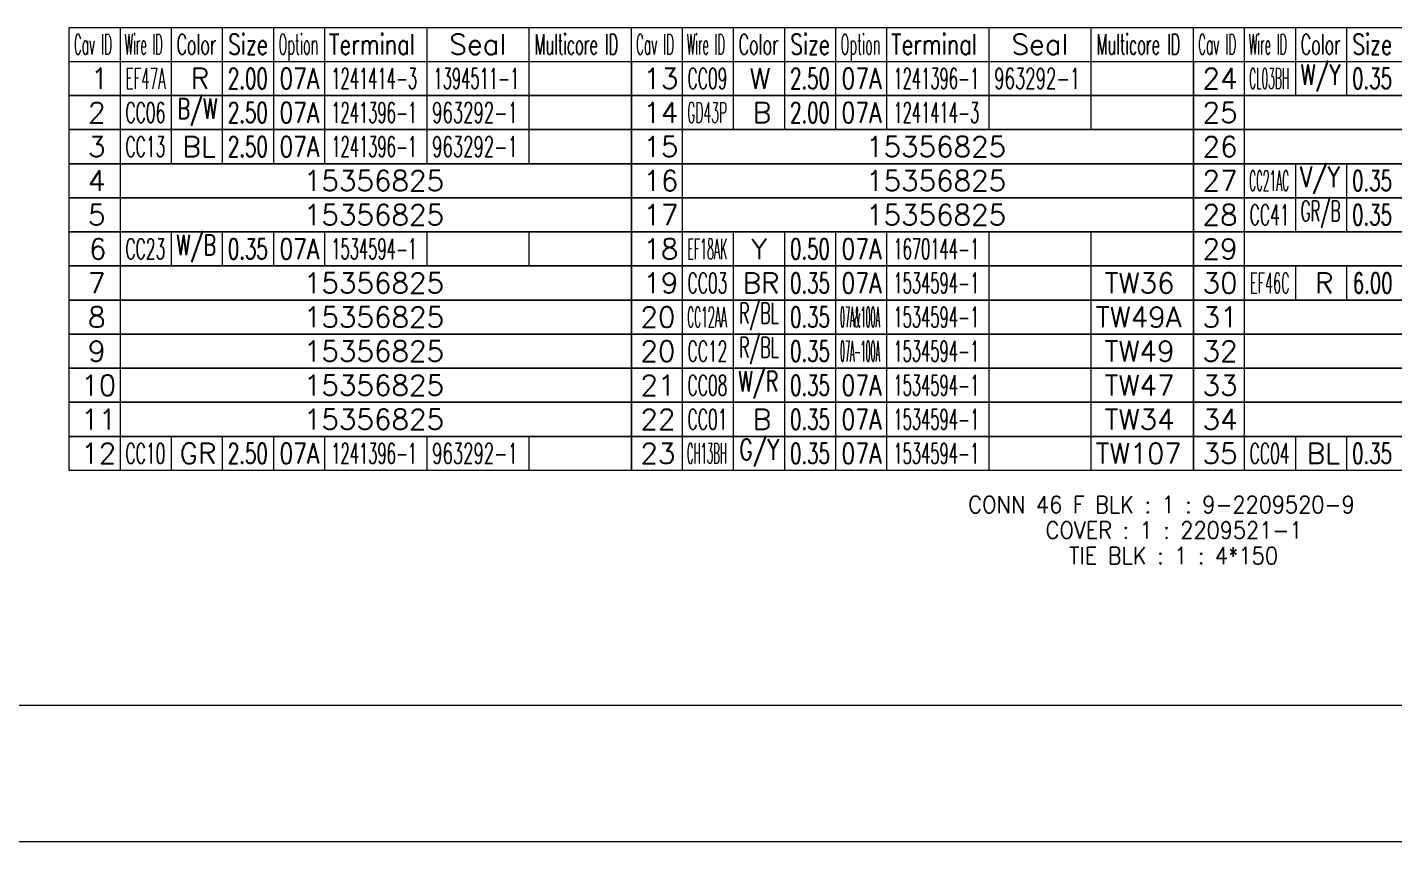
# Model space of a CAD drawing. Header units: inches. Extents: x 47316 to 59086, y 3141 to 11743.
# Drawn here: x 54533.3 to 54733.9, y 9458.1 to 9577.5 of the extents above; entities that cross this region are included whole.
import ezdxf

# ---------------------------------------------------------------- set-up
doc = ezdxf.new("R2010")
doc.units = ezdxf.units.IN
doc.header["$MEASUREMENT"] = 0
doc.styles.get("Standard").update_dxf_attribs({"font": ''})
doc.styles.get('Standard').set_extended_font_data('SimSun')

msp = doc.modelspace()

# ---------------------------------------------------------------- linework, layer by layer
at = {"color": 0, "linetype": 'Continuous', "lineweight": 15}
for p, q in [((54539.49, 9577.53), (54869.49, 9577.53)), ((54539.49, 9572.53), (54539.49, 9577.53)), ((54539.49, 9572.53), (54869.49, 9572.53))]:
    msp.add_line(p, q, dxfattribs=at)
at = {"color": 7, "linetype": 'Continuous', "lineweight": 15}
for p, q in [((54546.99, 9572.53), (54546.99, 9577.53)), ((54554.49, 9572.53), (54554.49, 9577.53)), ((54561.99, 9572.53), (54561.99, 9577.53)), ((54569.49, 9572.53), (54569.49, 9577.53)), ((54576.99, 9572.53), (54576.99, 9577.53)), ((54591.99, 9572.53), (54591.99, 9577.53)), ((54606.99, 9572.53), (54606.99, 9577.53)), ((54621.99, 9572.53), (54621.99, 9577.53)), ((54629.49, 9572.53), (54629.49, 9577.53)), ((54636.99, 9572.53), (54636.99, 9577.53)), ((54644.49, 9572.53), (54644.49, 9577.53)), ((54651.99, 9572.53), (54651.99, 9577.53)), ((54659.49, 9572.53), (54659.49, 9577.53)), ((54674.49, 9572.53), (54674.49, 9577.53)), ((54689.49, 9572.53), (54689.49, 9577.53)), ((54704.49, 9572.53), (54704.49, 9577.53)), ((54711.99, 9572.53), (54711.99, 9577.53)), ((54719.49, 9572.53), (54719.49, 9577.53)), ((54726.99, 9572.53), (54726.99, 9577.53))]:
    msp.add_line(p, q, dxfattribs=at)
at = {"color": 102, "linetype": 'Continuous', "lineweight": 15}
for p, q in [((54546.99, 9567.53), (54546.99, 9572.53)), ((54554.49, 9567.53), (54554.49, 9572.53)), ((54561.99, 9567.53), (54561.99, 9572.53)), ((54569.49, 9567.53), (54569.49, 9572.53)), ((54576.99, 9567.53), (54576.99, 9572.53)), ((54591.99, 9567.53), (54591.99, 9572.53)), ((54606.99, 9567.53), (54606.99, 9572.53)), ((54629.49, 9567.53), (54629.49, 9572.53)), ((54636.99, 9567.53), (54636.99, 9572.53)), ((54644.49, 9567.53), (54644.49, 9572.53)), ((54651.99, 9567.53), (54651.99, 9572.53)), ((54659.49, 9567.53), (54659.49, 9572.53)), ((54674.49, 9567.53), (54674.49, 9572.53)), ((54689.49, 9567.53), (54689.49, 9572.53)), ((54711.99, 9567.53), (54711.99, 9572.53)), ((54719.49, 9567.53), (54719.49, 9572.53)), ((54726.99, 9567.53), (54726.99, 9572.53)), ((54546.99, 9562.53), (54546.99, 9567.53)), ((54554.49, 9562.53), (54554.49, 9567.53)), ((54561.99, 9562.53), (54561.99, 9567.53)), ((54569.49, 9562.53), (54569.49, 9567.53)), ((54576.99, 9562.53), (54576.99, 9567.53)), ((54591.99, 9562.53), (54591.99, 9567.53)), ((54606.99, 9562.53), (54606.99, 9567.53)), ((54629.49, 9562.53), (54629.49, 9567.53)), ((54636.99, 9562.53), (54636.99, 9567.53)), ((54644.49, 9562.53), (54644.49, 9567.53)), ((54651.99, 9562.53), (54651.99, 9567.53)), ((54659.49, 9562.53), (54659.49, 9567.53)), ((54674.49, 9562.53), (54674.49, 9567.53)), ((54689.49, 9562.53), (54689.49, 9567.53)), ((54711.99, 9562.53), (54711.99, 9567.53)), ((54546.99, 9557.53), (54546.99, 9562.53)), ((54554.49, 9557.53), (54554.49, 9562.53)), ((54561.99, 9557.53), (54561.99, 9562.53)), ((54569.49, 9557.53), (54569.49, 9562.53)), ((54576.99, 9557.53), (54576.99, 9562.53)), ((54591.99, 9557.53), (54591.99, 9562.53)), ((54606.99, 9557.53), (54606.99, 9562.53)), ((54629.49, 9557.53), (54629.49, 9562.53)), ((54711.99, 9557.53), (54711.99, 9562.53)), ((54546.99, 9552.53), (54546.99, 9557.53)), ((54629.49, 9552.53), (54629.49, 9557.53)), ((54711.99, 9552.53), (54711.99, 9557.53)), ((54719.49, 9552.53), (54719.49, 9557.53)), ((54726.99, 9552.53), (54726.99, 9557.53)), ((54546.99, 9547.53), (54546.99, 9552.53)), ((54629.49, 9547.53), (54629.49, 9552.53)), ((54711.99, 9547.53), (54711.99, 9552.53)), ((54719.49, 9547.53), (54719.49, 9552.53)), ((54726.99, 9547.53), (54726.99, 9552.53)), ((54546.99, 9542.53), (54546.99, 9547.53)), ((54554.49, 9542.53), (54554.49, 9547.53)), ((54561.99, 9542.53), (54561.99, 9547.53)), ((54569.49, 9542.53), (54569.49, 9547.53)), ((54576.99, 9542.53), (54576.99, 9547.53)), ((54591.99, 9542.53), (54591.99, 9547.53)), ((54606.99, 9542.53), (54606.99, 9547.53)), ((54629.49, 9542.53), (54629.49, 9547.53)), ((54636.99, 9542.53), (54636.99, 9547.53)), ((54644.49, 9542.53), (54644.49, 9547.53)), ((54651.99, 9542.53), (54651.99, 9547.53)), ((54659.49, 9542.53), (54659.49, 9547.53)), ((54674.49, 9542.53), (54674.49, 9547.53)), ((54689.49, 9542.53), (54689.49, 9547.53)), ((54711.99, 9542.53), (54711.99, 9547.53)), ((54546.99, 9537.53), (54546.99, 9542.53)), ((54629.49, 9537.53), (54629.49, 9542.53)), ((54636.99, 9537.53), (54636.99, 9542.53)), ((54644.49, 9537.53), (54644.49, 9542.53)), ((54651.99, 9537.53), (54651.99, 9542.53)), ((54659.49, 9537.53), (54659.49, 9542.53)), ((54674.49, 9537.53), (54674.49, 9542.53)), ((54689.49, 9537.53), (54689.49, 9542.53)), ((54711.99, 9537.53), (54711.99, 9542.53)), ((54719.49, 9537.53), (54719.49, 9542.53)), ((54726.99, 9537.53), (54726.99, 9542.53)), ((54546.99, 9532.53), (54546.99, 9537.53)), ((54629.49, 9532.53), (54629.49, 9537.53)), ((54636.99, 9532.53), (54636.99, 9537.53)), ((54644.49, 9532.53), (54644.49, 9537.53)), ((54651.99, 9532.53), (54651.99, 9537.53)), ((54659.49, 9532.53), (54659.49, 9537.53)), ((54674.49, 9532.53), (54674.49, 9537.53)), ((54689.49, 9532.53), (54689.49, 9537.53)), ((54711.99, 9532.53), (54711.99, 9537.53)), ((54546.99, 9527.53), (54546.99, 9532.53)), ((54629.49, 9527.53), (54629.49, 9532.53)), ((54636.99, 9527.53), (54636.99, 9532.53)), ((54644.49, 9527.53), (54644.49, 9532.53)), ((54651.99, 9527.53), (54651.99, 9532.53)), ((54659.49, 9527.53), (54659.49, 9532.53)), ((54674.49, 9527.53), (54674.49, 9532.53)), ((54689.49, 9527.53), (54689.49, 9532.53)), ((54711.99, 9527.53), (54711.99, 9532.53)), ((54546.99, 9522.53), (54546.99, 9527.53)), ((54629.49, 9522.53), (54629.49, 9527.53)), ((54636.99, 9522.53), (54636.99, 9527.53)), ((54644.49, 9522.53), (54644.49, 9527.53)), ((54651.99, 9522.53), (54651.99, 9527.53)), ((54659.49, 9522.53), (54659.49, 9527.53)), ((54674.49, 9522.53), (54674.49, 9527.53)), ((54689.49, 9522.53), (54689.49, 9527.53)), ((54711.99, 9522.53), (54711.99, 9527.53)), ((54546.99, 9517.53), (54546.99, 9522.53)), ((54629.49, 9517.53), (54629.49, 9522.53)), ((54636.99, 9517.53), (54636.99, 9522.53)), ((54644.49, 9517.53), (54644.49, 9522.53)), ((54651.99, 9517.53), (54651.99, 9522.53)), ((54659.49, 9517.53), (54659.49, 9522.53)), ((54674.49, 9517.53), (54674.49, 9522.53)), ((54689.49, 9517.53), (54689.49, 9522.53)), ((54711.99, 9517.53), (54711.99, 9522.53)), ((54546.99, 9512.53), (54546.99, 9517.53)), ((54554.49, 9512.53), (54554.49, 9517.53)), ((54561.99, 9512.53), (54561.99, 9517.53)), ((54569.49, 9512.53), (54569.49, 9517.53)), ((54576.99, 9512.53), (54576.99, 9517.53)), ((54591.99, 9512.53), (54591.99, 9517.53)), ((54606.99, 9512.53), (54606.99, 9517.53)), ((54629.49, 9512.53), (54629.49, 9517.53)), ((54636.99, 9512.53), (54636.99, 9517.53)), ((54644.49, 9512.53), (54644.49, 9517.53)), ((54651.99, 9512.53), (54651.99, 9517.53)), ((54659.49, 9512.53), (54659.49, 9517.53)), ((54674.49, 9512.53), (54674.49, 9517.53)), ((54689.49, 9512.53), (54689.49, 9517.53)), ((54711.99, 9512.53), (54711.99, 9517.53)), ((54719.49, 9512.53), (54719.49, 9517.53)), ((54726.99, 9512.53), (54726.99, 9517.53))]:
    msp.add_line(p, q, dxfattribs=at)
at = {"color": 0, "lineweight": 15}
for p, q in [((50267.93, 9478.08), (57367.93, 9478.08)), ((50247.93, 9458.08), (57387.93, 9458.08))]:
    msp.add_line(p, q, dxfattribs=at)
at = {"color": 0, "linetype": 'Continuous', "lineweight": 15}
for points in [[(54539.49, 9567.53), (54539.49, 9572.53), (54621.99, 9572.53), (54621.99, 9567.53)], [(54621.99, 9567.53), (54621.99, 9572.53), (54704.49, 9572.53), (54704.49, 9567.53)], [(54704.49, 9567.53), (54704.49, 9572.53), (54786.99, 9572.53), (54786.99, 9567.53)], [(54539.49, 9562.53), (54539.49, 9567.53), (54621.99, 9567.53), (54621.99, 9562.53)], [(54621.99, 9562.53), (54621.99, 9567.53), (54704.49, 9567.53), (54704.49, 9562.53)], [(54704.49, 9562.53), (54704.49, 9567.53), (54786.99, 9567.53), (54786.99, 9562.53)], [(54539.49, 9557.53), (54539.49, 9562.53), (54621.99, 9562.53), (54621.99, 9557.53)], [(54621.99, 9557.53), (54621.99, 9562.53), (54704.49, 9562.53), (54704.49, 9557.53)], [(54704.49, 9557.53), (54704.49, 9562.53), (54786.99, 9562.53), (54786.99, 9557.53)], [(54539.49, 9552.53), (54539.49, 9557.53), (54621.99, 9557.53), (54621.99, 9552.53)], [(54621.99, 9552.53), (54621.99, 9557.53), (54704.49, 9557.53), (54704.49, 9552.53)], [(54704.49, 9552.53), (54704.49, 9557.53), (54786.99, 9557.53), (54786.99, 9552.53)], [(54539.49, 9547.53), (54539.49, 9552.53), (54621.99, 9552.53), (54621.99, 9547.53)], [(54621.99, 9547.53), (54621.99, 9552.53), (54704.49, 9552.53), (54704.49, 9547.53)], [(54704.49, 9547.53), (54704.49, 9552.53), (54786.99, 9552.53), (54786.99, 9547.53)], [(54539.49, 9542.53), (54539.49, 9547.53), (54621.99, 9547.53), (54621.99, 9542.53)], [(54621.99, 9542.53), (54621.99, 9547.53), (54704.49, 9547.53), (54704.49, 9542.53)], [(54704.49, 9542.53), (54704.49, 9547.53), (54786.99, 9547.53), (54786.99, 9542.53)], [(54539.49, 9537.53), (54539.49, 9542.53), (54621.99, 9542.53), (54621.99, 9537.53)], [(54621.99, 9537.53), (54621.99, 9542.53), (54704.49, 9542.53), (54704.49, 9537.53)], [(54704.49, 9537.53), (54704.49, 9542.53), (54786.99, 9542.53), (54786.99, 9537.53)], [(54539.49, 9532.53), (54539.49, 9537.53), (54621.99, 9537.53), (54621.99, 9532.53)], [(54621.99, 9532.53), (54621.99, 9537.53), (54704.49, 9537.53), (54704.49, 9532.53)], [(54704.49, 9532.53), (54704.49, 9537.53), (54786.99, 9537.53), (54786.99, 9532.53)], [(54539.49, 9527.53), (54539.49, 9532.53), (54621.99, 9532.53), (54621.99, 9527.53)], [(54621.99, 9527.53), (54621.99, 9532.53), (54704.49, 9532.53), (54704.49, 9527.53)], [(54704.49, 9527.53), (54704.49, 9532.53), (54786.99, 9532.53), (54786.99, 9527.53)], [(54539.49, 9522.53), (54539.49, 9527.53), (54621.99, 9527.53), (54621.99, 9522.53)], [(54621.99, 9522.53), (54621.99, 9527.53), (54704.49, 9527.53), (54704.49, 9522.53)], [(54704.49, 9522.53), (54704.49, 9527.53), (54786.99, 9527.53), (54786.99, 9522.53)], [(54539.49, 9517.53), (54539.49, 9522.53), (54621.99, 9522.53), (54621.99, 9517.53)], [(54621.99, 9517.53), (54621.99, 9522.53), (54704.49, 9522.53), (54704.49, 9517.53)], [(54704.49, 9517.53), (54704.49, 9522.53), (54786.99, 9522.53), (54786.99, 9517.53)], [(54539.49, 9512.53), (54539.49, 9517.53), (54621.99, 9517.53), (54621.99, 9512.53)], [(54621.99, 9512.53), (54621.99, 9517.53), (54704.49, 9517.53), (54704.49, 9512.53)], [(54704.49, 9512.53), (54704.49, 9517.53), (54786.99, 9517.53), (54786.99, 9512.53)]]:
    msp.add_lwpolyline(points, close=True, dxfattribs=at)

# ---------------------------------------------------------------- texts
at = {"color": 7, "linetype": 'Continuous', "lineweight": 15, "char_height": 3, "attachment_point": 1}
for s, insert, width in [('\\Fromans.shx;\\W0.4292452830;\\T1.0000000000;\\o\\lCav ID', (54540.17, 9576.53), 6.5), ('\\Fromans.shx;\\W0.4026548673;\\T1.0000000000;\\o\\lWire ID', (54547.6, 9576.53), 6.5), ('\\Fromans.shx;\\W0.5687500000;\\T1.0000000000;\\o\\lColor', (54555.23, 9576.53), 6.5), ('\\Fromans.shx;\\W0.7222222222;\\T1.0000000000;\\o\\lSize', (54562.8, 9576.53), 6.5), ('\\Fromans.shx;\\W0.4595959596;\\T1.0000000000;\\o\\lOption', (54570.19, 9576.53), 6.5), ('\\Fromans.shx;\\W0.7480916031;\\T1.0000000000;\\o\\lTerminal', (54577.6, 9576.53), 14), ('\\Fromans.shx;\\W1.0000000000;\\T1.0000000000;\\o\\lSeal', (54595.27, 9576.53), 9.2857), ('\\Fromans.shx;\\W0.5185185185;\\T1.0000000000;\\o\\lMulticore ID', (54607.79, 9576.53), 14), ('\\Fromans.shx;\\W0.4292452830;\\T1.0000000000;\\o\\lCav ID', (54622.67, 9576.53), 6.5), ('\\Fromans.shx;\\W0.4026548673;\\T1.0000000000;\\o\\lWire ID', (54630.1, 9576.53), 6.5), ('\\Fromans.shx;\\W0.5687500000;\\T1.0000000000;\\o\\lColor', (54637.73, 9576.53), 6.5), ('\\Fromans.shx;\\W0.7222222222;\\T1.0000000000;\\o\\lSize', (54645.3, 9576.53), 6.5), ('\\Fromans.shx;\\W0.4595959596;\\T1.0000000000;\\o\\lOption', (54652.69, 9576.53), 6.5), ('\\Fromans.shx;\\W0.7480916031;\\T1.0000000000;\\o\\lTerminal', (54660.1, 9576.53), 14), ('\\Fromans.shx;\\W1.0000000000;\\T1.0000000000;\\o\\lSeal', (54677.77, 9576.53), 9.2857), ('\\Fromans.shx;\\W0.5185185185;\\T1.0000000000;\\o\\lMulticore ID', (54690.29, 9576.53), 14), ('\\Fromans.shx;\\W0.4292452830;\\T1.0000000000;\\o\\lCav ID', (54705.17, 9576.53), 6.5), ('\\Fromans.shx;\\W0.4026548673;\\T1.0000000000;\\o\\lWire ID', (54712.6, 9576.53), 6.5), ('\\Fromans.shx;\\W0.5687500000;\\T1.0000000000;\\o\\lColor', (54720.23, 9576.53), 6.5), ('\\Fromans.shx;\\W0.7222222222;\\T1.0000000000;\\o\\lSize', (54727.8, 9576.53), 6.5), ('\\Fromans.shx;\\W1.0000000000;\\T1.0000000000;\\o\\l1', (54542.67, 9571.53), 2.8571), ('\\Fromans.shx;\\W1.0000000000;\\T1.0000000000;\\o\\l13', (54623.74, 9571.53), 5.7143), ('\\Fromans.shx;\\W1.0000000000;\\T1.0000000000;\\o\\l24', (54705.81, 9571.53), 5.7143), ('\\Fromans.shx;\\W1.0000000000;\\T1.0000000000;\\o\\l2', (54542.24, 9566.53), 2.8571), ('\\Fromans.shx;\\W1.0000000000;\\T1.0000000000;\\o\\l14', (54623.74, 9566.53), 5.7143), ('\\Fromans.shx;\\W1.0000000000;\\T1.0000000000;\\o\\l25', (54705.81, 9566.53), 5.7143), ('\\Fromans.shx;\\W1.0000000000;\\T1.0000000000;\\o\\l3', (54542.24, 9561.53), 2.8571), ('\\Fromans.shx;\\W1.0000000000;\\T1.0000000000;\\o\\l15', (54623.74, 9561.53), 5.7143), ('\\Fromans.shx;\\W1.0000000000;\\T1.0000000000;\\o\\l26', (54705.81, 9561.53), 5.7143), ('\\Fromans.shx;\\W1.0000000000;\\T1.0000000000;\\o\\l4', (54542.24, 9556.53), 2.8571), ('\\Fromans.shx;\\W1.0000000000;\\T1.0000000000;\\o\\l16', (54623.74, 9556.53), 5.7143), ('\\Fromans.shx;\\W1.0000000000;\\T1.0000000000;\\o\\l27', (54705.81, 9556.53), 5.7143), ('\\Fromans.shx;\\W1.0000000000;\\T1.0000000000;\\o\\l5', (54542.24, 9551.53), 2.8571), ('\\Fromans.shx;\\W1.0000000000;\\T1.0000000000;\\o\\l17', (54623.74, 9551.53), 5.7143), ('\\Fromans.shx;\\W1.0000000000;\\T1.0000000000;\\o\\l28', (54705.81, 9551.53), 5.7143), ('\\Fromans.shx;\\W1.0000000000;\\T1.0000000000;\\o\\l6', (54542.38, 9546.53), 2.8571), ('\\Fromans.shx;\\W1.0000000000;\\T1.0000000000;\\o\\l18', (54623.74, 9546.53), 5.7143), ('\\Fromans.shx;\\W1.0000000000;\\T1.0000000000;\\o\\l29', (54705.81, 9546.53), 5.7143), ('\\Fromans.shx;\\W1.0000000000;\\T1.0000000000;\\o\\l7', (54542.24, 9541.53), 2.8571), ('\\Fromans.shx;\\W1.0000000000;\\T1.0000000000;\\o\\l19', (54623.74, 9541.53), 5.7143), ('\\Fromans.shx;\\W1.0000000000;\\T1.0000000000;\\o\\l30', (54705.81, 9541.53), 5.7143), ('\\Fromans.shx;\\W1.0000000000;\\T1.0000000000;\\o\\l8', (54542.24, 9536.53), 2.8571), ('\\Fromans.shx;\\W1.0000000000;\\T1.0000000000;\\o\\l20', (54623.31, 9536.53), 5.7143), ('\\Fromans.shx;\\W1.0000000000;\\T1.0000000000;\\o\\l31', (54705.81, 9536.53), 5.7143), ('\\Fromans.shx;\\W1.0000000000;\\T1.0000000000;\\o\\l9', (54542.24, 9531.53), 2.8571), ('\\Fromans.shx;\\W1.0000000000;\\T1.0000000000;\\o\\l20', (54623.31, 9531.53), 5.7143), ('\\Fromans.shx;\\W1.0000000000;\\T1.0000000000;\\o\\l32', (54705.81, 9531.53), 5.7143), ('\\Fromans.shx;\\W1.0000000000;\\T1.0000000000;\\o\\l10', (54541.24, 9526.53), 5.7143), ('\\Fromans.shx;\\W1.0000000000;\\T1.0000000000;\\o\\l21', (54623.31, 9526.53), 5.7143), ('\\Fromans.shx;\\W1.0000000000;\\T1.0000000000;\\o\\l33', (54705.81, 9526.53), 5.7143), ('\\Fromans.shx;\\W1.0000000000;\\T1.0000000000;\\o\\l11', (54541.24, 9521.53), 5.7143), ('\\Fromans.shx;\\W1.0000000000;\\T1.0000000000;\\o\\l22', (54623.31, 9521.53), 5.7143), ('\\Fromans.shx;\\W1.0000000000;\\T1.0000000000;\\o\\l34', (54705.81, 9521.53), 5.7143), ('\\Fromans.shx;\\W1.0000000000;\\T1.0000000000;\\o\\l12', (54541.24, 9516.53), 5.7143), ('\\Fromans.shx;\\W1.0000000000;\\T1.0000000000;\\o\\l23', (54623.31, 9516.53), 5.7143), ('\\Fromans.shx;\\W1.0000000000;\\T1.0000000000;\\o\\l35', (54705.81, 9516.53), 5.7143)]:
    msp.add_mtext(s, dxfattribs=dict(at, insert=insert, width=width))
at = {"color": 21, "linetype": 'Continuous', "lineweight": 15, "char_height": 3, "attachment_point": 1}
for s, insert, width in [('\\Fromans.shx;\\W0.4789473684;\\T1.0000000000;\\o\\lEF47A', (54547.76, 9571.53), 6.5), ('\\Fromans.shx;\\W0.6500000000;\\T1.0000000000;\\o\\l2.00', (54562.77, 9571.53), 6.5), ('\\Fromans.shx;\\W0.5268817204;\\T1.0000000000;\\o\\l1241414-3', (54577.94, 9571.53), 14), ('\\Fromans.shx;\\W0.5548780488;\\T1.0000000000;\\o\\lCC09', (54630.23, 9571.53), 6.5), ('\\Fromans.shx;\\W0.6500000000;\\T1.0000000000;\\o\\l2.50', (54645.27, 9571.53), 6.5), ('\\Fromans.shx;\\W0.5268817204;\\T1.0000000000;\\o\\l1241396-1', (54660.44, 9571.53), 14), ('\\Fromans.shx;\\W0.3760330579;\\T1.0000000000;\\o\\lCL03BH', (54712.65, 9571.53), 6.5), ('\\Fromans.shx;\\W0.6500000000;\\T1.0000000000;\\o\\l0.35', (54727.77, 9571.53), 6.5), ('\\Fromans.shx;\\W0.5548780488;\\T1.0000000000;\\o\\lCC06', (54547.73, 9566.53), 6.5), ('\\Fromans.shx;\\W0.6500000000;\\T1.0000000000;\\o\\l2.50', (54562.77, 9566.53), 6.5), ('\\Fromans.shx;\\W0.5268817204;\\T1.0000000000;\\o\\l1241396-1', (54577.94, 9566.53), 14), ('\\Fromans.shx;\\W0.4417475728;\\T1.0000000000;\\o\\lGD43P', (54630.18, 9566.53), 6.5), ('\\Fromans.shx;\\W0.6500000000;\\T1.0000000000;\\o\\l2.00', (54645.27, 9566.53), 6.5), ('\\Fromans.shx;\\W0.5268817204;\\T1.0000000000;\\o\\l1241414-3', (54660.44, 9566.53), 14), ('\\Fromans.shx;\\W0.5548780488;\\T1.0000000000;\\o\\lCC13', (54547.73, 9561.53), 6.5), ('\\Fromans.shx;\\W0.6500000000;\\T1.0000000000;\\o\\l2.50', (54562.77, 9561.53), 6.5), ('\\Fromans.shx;\\W0.5268817204;\\T1.0000000000;\\o\\l1241396-1', (54577.94, 9561.53), 14), ('\\Fromans.shx;\\W1.0000000000;\\T1.0000000000;\\o\\l15356825', (54656.42, 9561.53), 22.8571), ('\\Fromans.shx;\\W1.0000000000;\\T1.0000000000;\\o\\l15356825', (54573.92, 9556.53), 22.8571), ('\\Fromans.shx;\\W1.0000000000;\\T1.0000000000;\\o\\l15356825', (54656.42, 9556.53), 22.8571), ('\\Fromans.shx;\\W0.3760330579;\\T1.0000000000;\\o\\lCC21AC', (54712.65, 9556.53), 6.5), ('\\Fromans.shx;\\W0.6500000000;\\T1.0000000000;\\o\\l0.35', (54727.77, 9556.53), 6.5), ('\\Fromans.shx;\\W1.0000000000;\\T1.0000000000;\\o\\l15356825', (54573.92, 9551.53), 22.8571), ('\\Fromans.shx;\\W1.0000000000;\\T1.0000000000;\\o\\l15356825', (54656.42, 9551.53), 22.8571), ('\\Fromans.shx;\\W0.5548780488;\\T1.0000000000;\\o\\lCC41', (54712.73, 9551.53), 6.5), ('\\Fromans.shx;\\W0.6500000000;\\T1.0000000000;\\o\\l0.35', (54727.77, 9551.53), 6.5), ('\\Fromans.shx;\\W0.5548780488;\\T1.0000000000;\\o\\lCC23', (54547.73, 9546.53), 6.5), ('\\Fromans.shx;\\W0.6500000000;\\T1.0000000000;\\o\\l0.35', (54562.77, 9546.53), 6.5), ('\\Fromans.shx;\\W0.5268817204;\\T1.0000000000;\\o\\l1534594-1', (54577.94, 9546.53), 14), ('\\Fromans.shx;\\W0.3922413793;\\T1.0000000000;\\o\\lEF18AK', (54630.21, 9546.53), 6.5), ('\\Fromans.shx;\\W0.6500000000;\\T1.0000000000;\\o\\l0.50', (54645.27, 9546.53), 6.5), ('\\Fromans.shx;\\W0.5268817204;\\T1.0000000000;\\o\\l1670144-1', (54660.44, 9546.53), 14), ('\\Fromans.shx;\\W1.0000000000;\\T1.0000000000;\\o\\l15356825', (54573.92, 9541.53), 22.8571), ('\\Fromans.shx;\\W0.5548780488;\\T1.0000000000;\\o\\lCC03', (54630.23, 9541.53), 6.5), ('\\Fromans.shx;\\W0.6500000000;\\T1.0000000000;\\o\\l0.35', (54645.27, 9541.53), 6.5), ('\\Fromans.shx;\\W0.5268817204;\\T1.0000000000;\\o\\l1534594-1', (54660.44, 9541.53), 14), ('\\Fromans.shx;\\W1.0000000000;\\T1.0000000000;\\o\\lTW36', (54691.42, 9541.53), 11.4286), ('\\Fromans.shx;\\W0.4642857143;\\T1.0000000000;\\o\\lEF46C', (54712.75, 9541.53), 6.5), ('\\Fromans.shx;\\W0.6500000000;\\T1.0000000000;\\o\\l6.00', (54727.86, 9541.53), 6.5), ('\\Fromans.shx;\\W1.0000000000;\\T1.0000000000;\\o\\l15356825', (54573.92, 9536.53), 22.8571), ('\\Fromans.shx;\\W0.3855932203;\\T1.0000000000;\\o\\lCC12AA', (54630.15, 9536.53), 6.5), ('\\Fromans.shx;\\W0.6500000000;\\T1.0000000000;\\o\\l0.35', (54645.27, 9536.53), 6.5), ('\\Fromans.shx;\\W0.5268817204;\\T1.0000000000;\\o\\l1534594-1', (54660.44, 9536.53), 14), ('\\Fromans.shx;\\W1.0000000000;\\T1.0000000000;\\o\\lTW49A', (54690.13, 9536.53), 14), ('\\Fromans.shx;\\W1.0000000000;\\T1.0000000000;\\o\\l15356825', (54573.92, 9531.53), 22.8571), ('\\Fromans.shx;\\W0.5548780488;\\T1.0000000000;\\o\\lCC12', (54630.23, 9531.53), 6.5), ('\\Fromans.shx;\\W0.6500000000;\\T1.0000000000;\\o\\l0.35', (54645.27, 9531.53), 6.5), ('\\Fromans.shx;\\W0.5268817204;\\T1.0000000000;\\o\\l1534594-1', (54660.44, 9531.53), 14), ('\\Fromans.shx;\\W1.0000000000;\\T1.0000000000;\\o\\lTW49', (54691.42, 9531.53), 11.4286), ('\\Fromans.shx;\\W1.0000000000;\\T1.0000000000;\\o\\l15356825', (54573.92, 9526.53), 22.8571), ('\\Fromans.shx;\\W0.5548780488;\\T1.0000000000;\\o\\lCC08', (54630.23, 9526.53), 6.5), ('\\Fromans.shx;\\W0.6500000000;\\T1.0000000000;\\o\\l0.35', (54645.27, 9526.53), 6.5), ('\\Fromans.shx;\\W0.5268817204;\\T1.0000000000;\\o\\l1534594-1', (54660.44, 9526.53), 14), ('\\Fromans.shx;\\W1.0000000000;\\T1.0000000000;\\o\\lTW47', (54691.42, 9526.53), 11.4286), ('\\Fromans.shx;\\W1.0000000000;\\T1.0000000000;\\o\\l15356825', (54573.92, 9521.53), 22.8571), ('\\Fromans.shx;\\W0.5548780488;\\T1.0000000000;\\o\\lCC01', (54630.23, 9521.53), 6.5), ('\\Fromans.shx;\\W0.6500000000;\\T1.0000000000;\\o\\l0.35', (54645.27, 9521.53), 6.5), ('\\Fromans.shx;\\W0.5268817204;\\T1.0000000000;\\o\\l1534594-1', (54660.44, 9521.53), 14), ('\\Fromans.shx;\\W1.0000000000;\\T1.0000000000;\\o\\lTW34', (54691.42, 9521.53), 11.4286), ('\\Fromans.shx;\\W0.5548780488;\\T1.0000000000;\\o\\lCC10', (54547.73, 9516.53), 6.5), ('\\Fromans.shx;\\W0.6500000000;\\T1.0000000000;\\o\\l2.50', (54562.77, 9516.53), 6.5), ('\\Fromans.shx;\\W0.5268817204;\\T1.0000000000;\\o\\l1241396-1', (54577.94, 9516.53), 14), ('\\Fromans.shx;\\W0.3611111111;\\T1.0000000000;\\o\\lCH13BH', (54630.14, 9516.53), 6.5), ('\\Fromans.shx;\\W0.6500000000;\\T1.0000000000;\\o\\l0.35', (54645.27, 9516.53), 6.5), ('\\Fromans.shx;\\W0.5268817204;\\T1.0000000000;\\o\\l1534594-1', (54660.44, 9516.53), 14), ('\\Fromans.shx;\\W0.9800000000;\\T1.0000000000;\\o\\lTW107', (54690.13, 9516.53), 14), ('\\Fromans.shx;\\W0.5548780488;\\T1.0000000000;\\o\\lCC04', (54712.73, 9516.53), 6.5), ('\\Fromans.shx;\\W0.6500000000;\\T1.0000000000;\\o\\l0.35', (54727.77, 9516.53), 6.5)]:
    msp.add_mtext(s, dxfattribs=dict(at, insert=insert, width=width))
at = {"color": 140, "linetype": 'Continuous', "lineweight": 15, "char_height": 3, "attachment_point": 1}
for s, insert, width in [('\\Fromans.shx;\\W1.0000000000;\\T1.0000000000;\\o\\lR', (54557.31, 9571.53), 3), ('\\Fromans.shx;\\W0.7844827586;\\T1.0000000000;\\o\\l07A', (54570.33, 9571.53), 6.5), ('\\Fromans.shx;\\W0.5268817204;\\T1.0000000000;\\o\\l1394511-1', (54592.94, 9571.53), 14), ('\\Fromans.shx;\\W1.0000000000;\\T1.0000000000;\\o\\lW', (54639.31, 9571.53), 3.4286), ('\\Fromans.shx;\\W0.7844827586;\\T1.0000000000;\\o\\l07A', (54652.83, 9571.53), 6.5), ('\\Fromans.shx;\\W0.5903614458;\\T1.0000000000;\\o\\l963292-1', (54675.24, 9571.53), 14), ('\\Fromans.shx;\\W0.7109375000;\\T1.0000000000;\\o\\lW/Y', (54720.19, 9572.1), 6.5), ('\\Fromans.shx;\\W0.6791044776;\\T1.0000000000;\\o\\lB/W', (54555.38, 9567.1), 6.5), ('\\Fromans.shx;\\W0.7844827586;\\T1.0000000000;\\o\\l07A', (54570.33, 9566.53), 6.5), ('\\Fromans.shx;\\W0.5903614458;\\T1.0000000000;\\o\\l963292-1', (54592.74, 9566.53), 14), ('\\Fromans.shx;\\W1.0000000000;\\T1.0000000000;\\o\\lB', (54639.81, 9566.53), 3), ('\\Fromans.shx;\\W0.7844827586;\\T1.0000000000;\\o\\l07A', (54652.83, 9566.53), 6.5), ('\\Fromans.shx;\\W1.0000000000;\\T1.0000000000;\\o\\lBL', (54556.1, 9561.53), 5.4286), ('\\Fromans.shx;\\W0.7844827586;\\T1.0000000000;\\o\\l07A', (54570.33, 9561.53), 6.5), ('\\Fromans.shx;\\W0.5903614458;\\T1.0000000000;\\o\\l963292-1', (54592.74, 9561.53), 14), ('\\Fromans.shx;\\W0.7844827586;\\T1.0000000000;\\o\\lV/Y', (54720.1, 9557.1), 6.5), ('\\Fromans.shx;\\W0.5352941176;\\T1.0000000000;\\o\\lGR/B', (54720.22, 9552.1), 6.5), ('\\Fromans.shx;\\W0.6791044776;\\T1.0000000000;\\o\\lW/B', (54555.18, 9547.1), 6.5), ('\\Fromans.shx;\\W0.7844827586;\\T1.0000000000;\\o\\l07A', (54570.33, 9546.53), 6.5), ('\\Fromans.shx;\\W1.0000000000;\\T1.0000000000;\\o\\lY', (54639.6, 9546.53), 2.5714), ('\\Fromans.shx;\\W0.7844827586;\\T1.0000000000;\\o\\l07A', (54652.83, 9546.53), 6.5), ('\\Fromans.shx;\\W1.0000000000;\\T1.0000000000;\\o\\lBR', (54638.31, 9541.53), 6), ('\\Fromans.shx;\\W0.7844827586;\\T1.0000000000;\\o\\l07A', (54652.83, 9541.53), 6.5), ('\\Fromans.shx;\\W1.0000000000;\\T1.0000000000;\\o\\lR', (54722.31, 9541.53), 3), ('\\Fromans.shx;\\W0.5617283951;\\T1.0000000000;\\o\\lR/BL', (54637.81, 9537.1), 6.5), ('\\Fromans.shx;\\W0.2808641975;\\T1.0000000000;\\o\\l07A&100A', (54652.61, 9536.53), 6.5), ('\\Fromans.shx;\\W0.5617283951;\\T1.0000000000;\\o\\lR/BL', (54637.81, 9532.1), 6.5), ('\\Fromans.shx;\\W0.2808641975;\\T1.0000000000;\\o\\l07A-100A', (54652.61, 9531.53), 6.5), ('\\Fromans.shx;\\W0.6791044776;\\T1.0000000000;\\o\\lW/R', (54637.68, 9527.1), 6.5), ('\\Fromans.shx;\\W0.7844827586;\\T1.0000000000;\\o\\l07A', (54652.83, 9526.53), 6.5), ('\\Fromans.shx;\\W1.0000000000;\\T1.0000000000;\\o\\lB', (54639.81, 9521.53), 3), ('\\Fromans.shx;\\W0.7844827586;\\T1.0000000000;\\o\\l07A', (54652.83, 9521.53), 6.5), ('\\Fromans.shx;\\W0.7459016393;\\T1.0000000000;\\o\\lG/Y', (54637.81, 9517.1), 6.5), ('\\Fromans.shx;\\W1.0000000000;\\T1.0000000000;\\o\\lGR', (54555.67, 9516.53), 6), ('\\Fromans.shx;\\W0.7844827586;\\T1.0000000000;\\o\\l07A', (54570.33, 9516.53), 6.5), ('\\Fromans.shx;\\W0.5903614458;\\T1.0000000000;\\o\\l963292-1', (54592.74, 9516.53), 14), ('\\Fromans.shx;\\W0.7844827586;\\T1.0000000000;\\o\\l07A', (54652.83, 9516.53), 6.5), ('\\Fromans.shx;\\W1.0000000000;\\T1.0000000000;\\o\\lBL', (54721.1, 9516.53), 5.4286)]:
    msp.add_mtext(s, dxfattribs=dict(at, insert=insert, width=width))
at = {"color": 42, "linetype": 'Continuous', "lineweight": 15, "char_height": 2.5, "attachment_point": 1}
for s, insert, width in [('\\Fromans.shx;\\W0.9000000000;\\T1.0000000000;\\o\\lCONN 46 F BLK : 1 : 9-2209520-9', (54671.44, 9508.78), 66.75), ('\\Fromans.shx;\\W0.9000000000;\\T1.0000000000;\\o\\lCOVER : 1 : 2209521-1', (54682.79, 9505.03), 44.0357), ('\\Fromans.shx;\\W0.9000000000;\\T1.0000000000;\\o\\lTIE BLK : 1 : 4*150', (54686.22, 9501.28), 36.75)]:
    msp.add_mtext(s, dxfattribs=dict(at, insert=insert, width=width))

doc.saveas('drawing.dxf')
